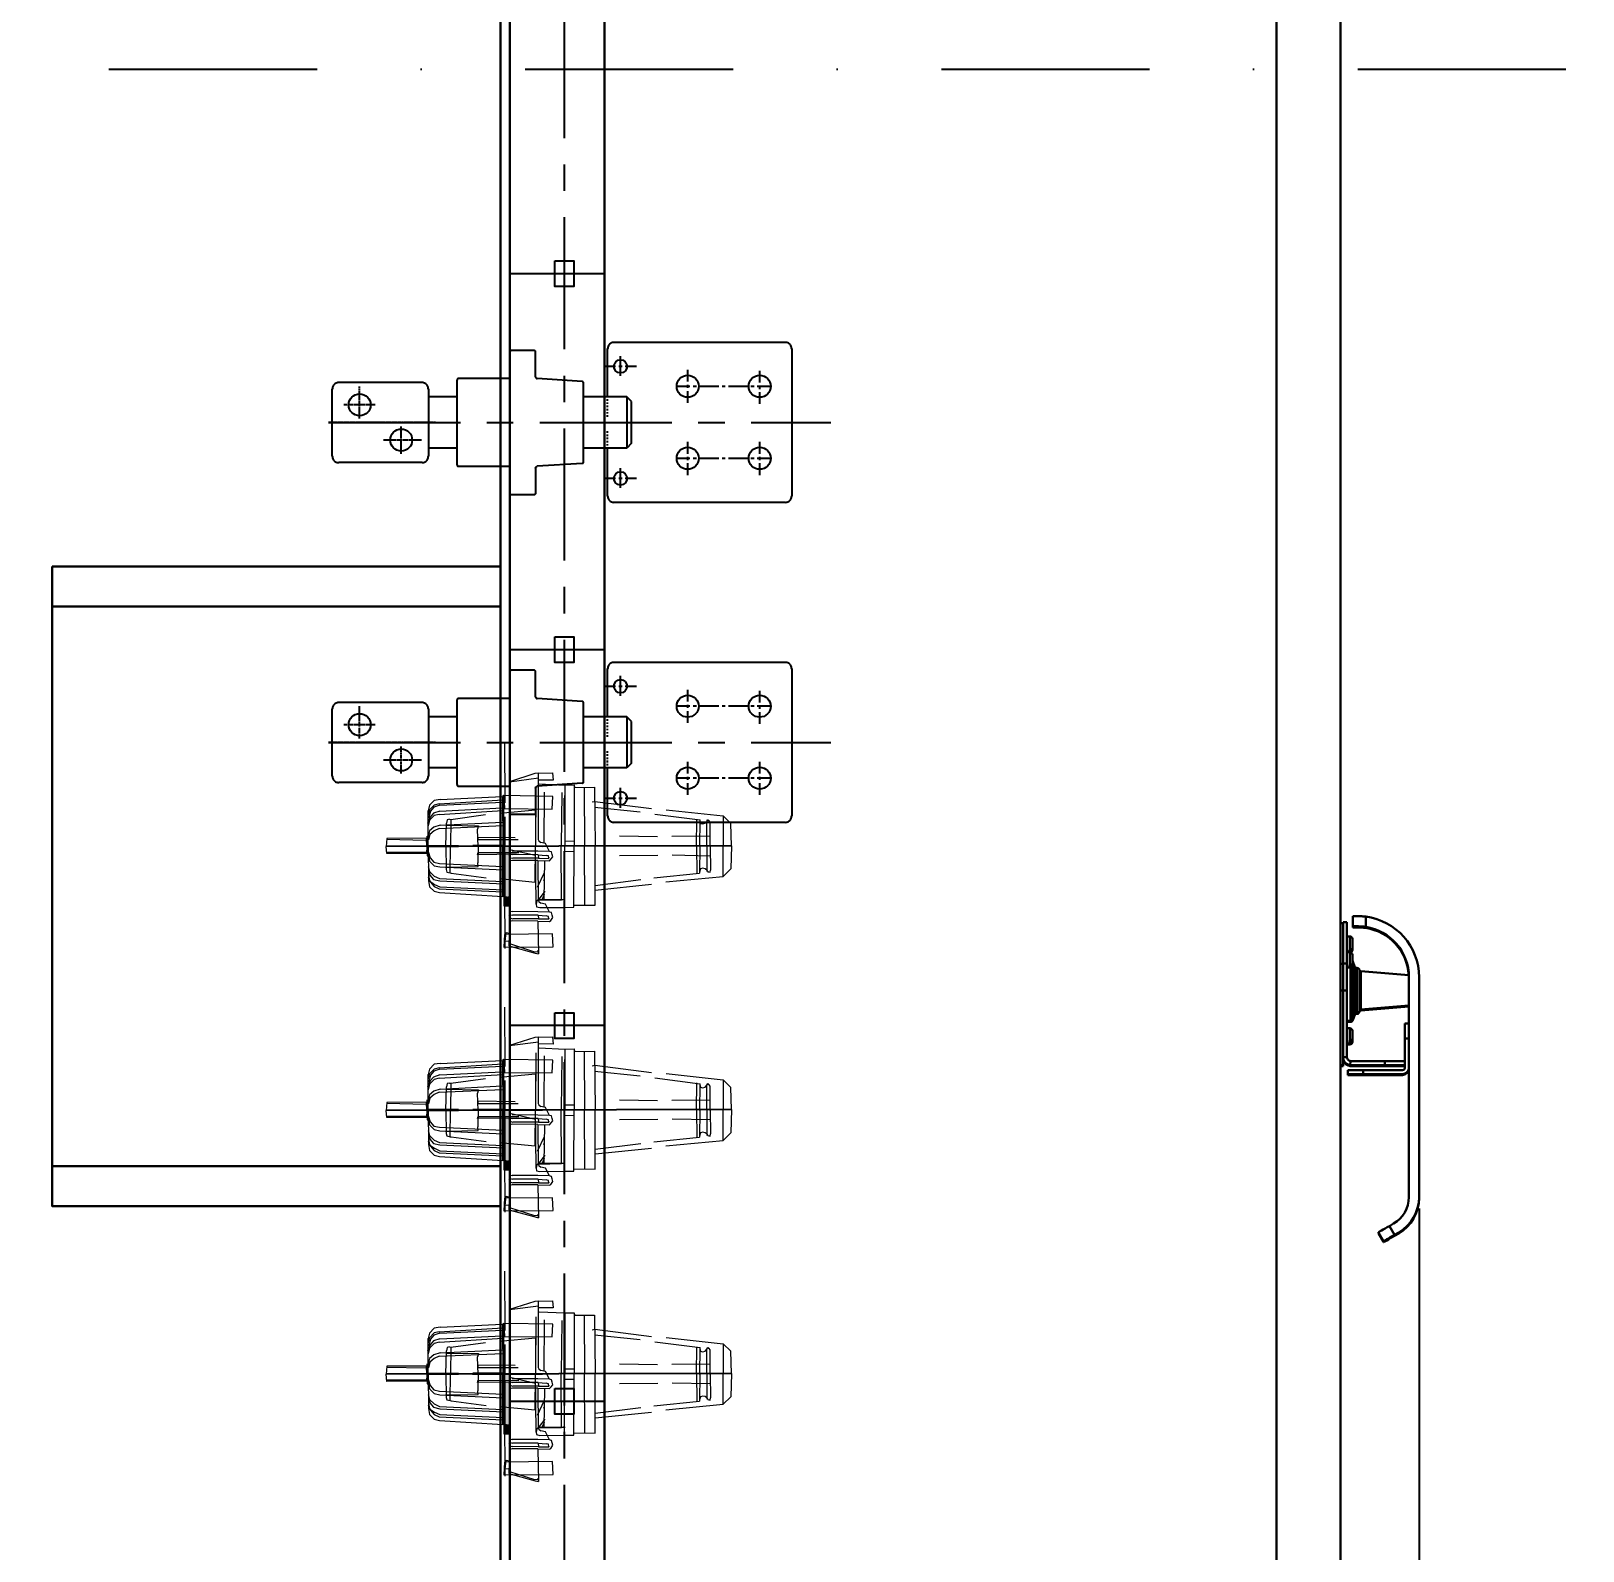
# Model space of a CAD drawing. Header units: millimetres. Extents: x 248233 to 259628, y -181361 to -174035.
# Drawn here: x 253664 to 254634, y -176509 to -175559 of the extents above; entities that cross this region are included whole.
import ezdxf

# ---------------------------------------------------------------- set-up
doc = ezdxf.new("R2010")
doc.units = ezdxf.units.MM
doc.header["$LTSCALE"] = 13
for name, pattern in [('CENTER', [50.8, 31.75, -6.35, 6.35, -6.35]), ('CENTERX2', [101.6, 63.5, -12.7, 12.7, -12.7]), ('DASHDOT', [1, 0.5, -0.25, 0, -0.25]), ('DASHED', [0.75, 0.5, -0.25])]:
    doc.linetypes.add(name, pattern=pattern)
doc.layers.get('0').update_dxf_attribs({"color": 1, "linetype": 'CENTER'})
for name, color, linetype in [('1', 4, 'Continuous'), ('2', 3, 'Continuous'), ('2细线层', 4, 'Continuous'), ('4虚线层', 6, 'DASHED'), ('C00-00-00', 7, 'Continuous'), ('粗实线', 4, 'Continuous')]:
    doc.layers.add(name, color=color, linetype=linetype)
doc.layers.add('2细实线', color=3, linetype='Continuous', lineweight=20)
doc.layers.add('标注、文本', color=3, linetype='Continuous', lineweight=25)
doc.styles.get("Standard").update_dxf_attribs({"font": 'gbenor.shx', "bigfont": 'gbcbig.shx'})
doc.dimstyles.new('英寸 1-10', dxfattribs={"dimscale": 14, "dimtxt": 3.5, "dimasz": 2, "dimexe": 1.5, "dimexo": 0.5, "dimgap": 0.5, "dimtad": 1, "dimtoh": 1, "dimdec": 1, "dimdsep": 46, "dimtxsty": 'Standard', "dimcen": 2.5, "dimclrd": 3, "dimclre": 3, "dimclrt": 3, "dimadec": 0, "dimazin": 2, "dimtfac": 1, "dimtdec": 1, "dimtmove": 0, "dimatfit": 2, "dimfxl": 1, "dimarcsym": 0})

# ---------------------------------------------------------------- blocks, each defined once
blk = doc.blocks.new('A$C1C920380')
at = {"layer": '1', "color": 1, "linetype": 'CENTERX2', "lineweight": -3, "ltscale": 0.1}
blk.add_line((50.06, 0), (50.06, 314.04), dxfattribs=at)
at = {"layer": '2细线层'}
for points in [[(3.99, 289.58), (3.41, 289.48), (2.92, 289.38), (2.44, 289.19), (1.95, 288.99), (1.56, 288.7), (1.17, 288.41), (0.78, 287.92), (0.49, 287.53), (0.29, 287.05), (0.1, 286.56), (0, 286.07), (0, 285.49)], [(0, 285.49), (0, 178.44)], [(3.99, 289.58), (96.04, 289.58)], [(100.03, 285.49), (99.94, 286.07), (99.84, 286.56), (99.74, 287.05), (99.45, 287.53), (99.16, 287.92), (98.86, 288.41), (98.47, 288.7), (97.99, 288.99), (97.5, 289.19), (97.01, 289.38), (96.53, 289.48), (96.04, 289.58)], [(100.03, 285.49), (100.03, 178.44)], [(27.47, 276.53), (27.47, 268.05)], [(72.47, 276.53), (72.47, 268.05)], [(17.73, 269.51), (25.13, 269.51)], [(27.08, 269.51), (29.12, 269.51)], [(27.47, 266.01), (27.47, 264.06)], [(27.47, 262.01), (27.47, 250.03)], [(31.07, 269.51), (38.47, 269.51)], [(62.14, 269.51), (69.55, 269.51)], [(71.49, 269.51), (73.54, 269.51)], [(72.47, 266.01), (72.47, 264.06)], [(72.47, 262.01), (72.47, 250.03)], [(75.49, 269.51), (82.89, 269.51)], [(27.47, 247.99), (27.47, 246.04)], [(27.47, 243.99), (27.47, 232.01)], [(72.47, 247.99), (72.47, 246.04)], [(72.47, 243.99), (72.47, 232.01)], [(17.14, 224.51), (24.45, 224.51)], [(26.49, 224.51), (28.44, 224.51)], [(27.47, 229.97), (27.47, 228.02)], [(27.47, 225.97), (27.47, 217.5)], [(30.49, 224.51), (37.79, 224.51)], [(62.14, 224.51), (69.55, 224.51)], [(71.49, 224.51), (73.54, 224.51)], [(72.47, 229.97), (72.47, 228.02)], [(72.47, 225.97), (72.47, 217.5)], [(75.49, 224.51), (82.89, 224.51)], [(15, 192.56), (15, 185.45)], [(37.01, 189.45), (33.99, 186.53)], [(33.99, 186.53), (66.04, 186.53)], [(33.99, 186.53), (33.99, 159.45)], [(63.02, 189.45), (37.01, 189.45)], [(63.02, 189.45), (66.04, 186.53)], [(66.04, 186.53), (66.04, 159.45)], [(85.03, 192.56), (85.03, 185.45)], [(0, 178.44), (0, 177.95), (0.1, 177.47), (0.29, 176.98), (0.49, 176.49), (0.78, 176.01), (1.17, 175.62), (1.56, 175.32), (1.95, 175.03), (2.44, 174.84), (2.92, 174.64), (3.41, 174.55), (3.99, 174.45)], [(20.84, 182.53), (8.47, 182.53)], [(15, 183.51), (15, 181.46)], [(15, 179.51), (15, 172.4)], [(90.88, 182.53), (78.51, 182.53)], [(85.03, 183.51), (85.03, 181.46)], [(85.03, 179.51), (85.03, 172.4)], [(96.04, 174.45), (96.53, 174.55), (97.01, 174.64), (97.5, 174.84), (97.99, 175.03), (98.47, 175.32), (98.86, 175.62), (99.16, 176.01), (99.45, 176.49), (99.74, 176.98), (99.84, 177.47), (99.94, 177.95), (100.03, 178.44)], [(33.99, 174.45), (3.99, 174.45)], [(34.48, 174.45), (33.99, 174.45)], [(36.53, 174.45), (35.45, 174.45)], [(38.47, 174.45), (37.5, 174.45)], [(40.52, 174.45), (39.45, 174.45)], [(42.47, 174.45), (41.49, 174.45)], [(44.51, 174.45), (43.54, 174.45)], [(46.46, 174.45), (45.49, 174.45)], [(56.49, 174.45), (55.52, 174.45)], [(58.54, 174.45), (57.47, 174.45)], [(60.49, 174.45), (59.51, 174.45)], [(62.53, 174.45), (61.46, 174.45)], [(64.48, 174.45), (63.51, 174.45)], [(66.04, 174.45), (65.55, 174.45)], [(96.04, 174.45), (66.04, 174.45)], [(24.45, 158.57), (22.6, 130.42)], [(25.42, 159.45), (25.32, 159.45), (25.13, 159.45), (25.03, 159.45), (24.94, 159.35), (24.84, 159.25), (24.74, 159.25), (24.64, 159.16), (24.55, 159.06), (24.55, 158.86), (24.45, 158.77), (24.45, 158.67), (24.45, 158.57)], [(74.61, 159.45), (25.42, 159.45)], [(75.58, 158.57), (75.58, 158.67), (75.49, 158.77), (75.49, 158.86), (75.39, 159.06), (75.39, 159.16), (75.29, 159.25), (75.19, 159.25), (75.1, 159.35), (74.9, 159.45), (74.81, 159.45), (74.71, 159.45), (74.61, 159.45)], [(75.58, 158.57), (77.44, 130.42)], [(5.94, 129.45), (5.84, 129.45), (5.75, 129.45), (5.55, 129.35), (5.45, 129.35), (5.36, 129.25), (5.26, 129.16), (5.16, 129.06), (5.16, 128.96), (5.06, 128.86), (4.97, 128.77), (4.97, 128.57), (4.97, 128.47)], [(4.97, 128.47), (4.97, 114.45)], [(21.53, 129.45), (5.94, 129.45)], [(21.53, 129.45), (21.72, 129.45), (21.82, 129.55), (21.92, 129.55), (22.01, 129.55), (22.11, 129.64), (22.21, 129.74), (22.31, 129.84), (22.4, 129.94), (22.5, 130.03), (22.5, 130.13), (22.5, 130.32), (22.6, 130.42)], [(78.6, 129.45), (78.41, 129.45), (78.31, 129.55), (78.21, 129.55), (78.12, 129.55), (78.02, 129.64), (77.92, 129.74), (77.82, 129.84), (77.73, 129.94), (77.63, 130.03), (77.63, 130.13), (77.63, 130.32), (77.53, 130.42)], [(78.6, 129.45), (94.19, 129.45)], [(94.19, 129.45), (94.29, 129.45), (94.38, 129.45), (94.58, 129.35), (94.68, 129.35), (94.77, 129.25), (94.87, 129.16), (94.97, 129.06), (94.97, 128.96), (95.06, 128.86), (95.16, 128.77), (95.16, 128.57), (95.16, 128.47)], [(95.16, 128.47), (95.16, 114.45)], [(4.97, 120.88), (4.97, 114.55)], [(95.16, 120.88), (95.16, 114.55)], [(4.97, 114.45), (4.97, 114.35), (4.97, 114.25), (5.06, 114.06), (5.16, 113.96), (5.16, 113.86), (5.26, 113.77), (5.36, 113.67), (5.45, 113.57), (5.55, 113.57), (5.75, 113.47), (5.84, 113.47), (5.94, 113.47)], [(94.38, 113.47), (5.94, 113.47)], [(22.5, 113.47), (22.5, 81.43)], [(77.53, 112.5), (77.53, 81.43)], [(95.16, 114.45), (95.16, 114.35), (95.16, 114.25), (95.06, 114.06), (94.97, 113.96), (94.97, 113.86), (94.87, 113.77), (94.77, 113.67), (94.68, 113.57), (94.58, 113.57), (94.38, 113.47), (94.29, 113.47), (94.19, 113.47)], [(22.5, 95.26), (22.5, 93.12)], [(77.53, 93.6), (77.53, 91.27)], [(22.5, 81.43), (22.5, 81.33), (22.5, 81.23), (22.6, 81.04), (22.6, 80.94), (22.69, 80.84), (22.79, 80.75), (22.89, 80.65), (22.99, 80.55), (23.08, 80.55), (23.18, 80.45), (23.38, 80.45), (23.47, 80.45)], [(76.46, 80.45), (23.47, 80.45)], [(33.99, 80.45), (33.99, 62.53)], [(66.04, 80.45), (66.04, 62.53)], [(76.46, 80.45), (76.66, 80.45), (76.75, 80.45), (76.85, 80.55), (77.05, 80.55), (77.14, 80.65), (77.24, 80.75), (77.34, 80.84), (77.34, 80.94), (77.44, 81.04), (77.44, 81.23), (77.53, 81.33), (77.53, 81.43)], [(29.12, 62.53), (28.54, 62.44), (28.05, 62.34), (27.56, 62.24), (27.08, 61.95), (26.69, 61.66), (26.3, 61.36), (25.91, 60.97), (25.62, 60.49), (25.42, 60), (25.23, 59.51), (25.13, 59.03), (25.13, 58.54)], [(25.13, 58.54), (25.13, 6.53)], [(29.12, 62.53), (71.1, 62.53)], [(50.06, 66.92), (50.06, 65.84)], [(50.06, 65.55), (50.06, 65.36)], [(50.06, 65.06), (50.06, 63.8)], [(50.06, 63.6), (50.06, 63.31)], [(50.06, 63.12), (50.06, 61.85)], [(50.06, 61.56), (50.06, 61.36)], [(50.06, 61.07), (50.06, 59.81)], [(50.06, 59.61), (50.06, 59.32)], [(50.06, 59.12), (50.06, 57.86)], [(61.07, 58.25), (61.07, 56.79)], [(75.1, 58.54), (75.1, 59.03), (75, 59.51), (74.81, 60), (74.61, 60.49), (74.32, 60.97), (73.93, 61.36), (73.54, 61.66), (73.15, 61.95), (72.66, 62.24), (72.18, 62.34), (71.59, 62.44), (71.1, 62.53)], [(75.1, 58.54), (75.1, 6.53)], [(50.06, 57.56), (50.06, 57.37)], [(50.06, 57.08), (50.06, 55.81)], [(50.06, 55.62), (50.06, 55.32)], [(50.06, 55.13), (50.06, 53.86)], [(50.06, 53.57), (50.06, 53.38)], [(50.06, 53.08), (50.06, 51.82)], [(50.06, 51.62), (50.06, 51.33)], [(50.06, 51.04), (50.06, 49.87)], [(50.06, 49.58), (50.06, 49.29)], [(50.06, 49.09), (50.06, 47.82)], [(61.07, 56.49), (61.07, 56.2)], [(61.07, 56.01), (61.07, 54.74)], [(61.07, 54.45), (61.07, 54.25)], [(61.07, 53.96), (61.07, 52.69)], [(61.07, 52.5), (61.07, 52.21)], [(61.07, 52.01), (61.07, 50.75)], [(61.07, 50.45), (61.07, 50.26)], [(61.07, 49.97), (61.07, 48.7)], [(61.07, 48.51), (61.07, 48.21)], [(50.06, 47.63), (50.06, 47.34)], [(50.06, 47.05), (50.06, 45.88)], [(50.06, 45.58), (50.06, 45.29)], [(50.06, 45.1), (50.06, 43.83)], [(50.06, 43.54), (50.06, 43.34)], [(50.06, 43.05), (50.06, 41.79)], [(50.06, 41.59), (50.06, 41.3)], [(50.06, 41.1), (50.06, 39.84)], [(50.06, 39.55), (50.06, 39.35)], [(50.06, 39.06), (50.06, 37.79)], [(53.67, 45.49), (52.6, 45.49)], [(54.16, 45.49), (53.96, 45.49)], [(55.71, 45.49), (54.45, 45.49)], [(56.2, 45.49), (55.91, 45.49)], [(57.66, 45.49), (56.49, 45.49)], [(58.25, 45.49), (57.95, 45.49)], [(59.71, 45.49), (58.44, 45.49)], [(60.19, 45.49), (60, 45.49)], [(61.66, 45.49), (60.49, 45.49)], [(61.07, 48.02), (61.07, 46.75)], [(61.07, 46.46), (61.07, 46.27)], [(61.07, 45.97), (61.07, 44.71)], [(61.07, 44.51), (61.07, 44.22)], [(61.07, 44.03), (61.07, 42.76)], [(61.07, 42.47), (61.07, 42.27)], [(61.07, 41.98), (61.07, 40.71)], [(61.07, 40.52), (61.07, 40.23)], [(61.07, 40.03), (61.07, 38.77)], [(62.24, 45.49), (61.95, 45.49)], [(63.7, 45.49), (62.44, 45.49)], [(64.19, 45.49), (63.99, 45.49)], [(65.75, 45.49), (64.48, 45.49)], [(66.23, 45.49), (65.94, 45.49)], [(67.69, 45.49), (66.43, 45.49)], [(68.18, 45.49), (67.99, 45.49)], [(69.55, 45.49), (68.47, 45.49)], [(39.06, 29.32), (39.06, 27.86)], [(50.06, 37.6), (50.06, 37.31)], [(50.06, 37.11), (50.06, 35.84)], [(50.06, 35.55), (50.06, 35.36)], [(50.06, 35.06), (50.06, 33.8)], [(50.06, 33.6), (50.06, 33.31)], [(50.06, 33.12), (50.06, 31.85)], [(50.06, 31.56), (50.06, 31.36)], [(50.06, 31.07), (50.06, 29.81)], [(50.06, 29.61), (50.06, 29.32)], [(50.06, 29.12), (50.06, 27.86)], [(61.07, 38.47), (61.07, 38.28)], [(61.07, 37.99), (61.07, 36.72)], [(61.07, 36.53), (61.07, 36.23)], [(61.07, 35.94), (61.07, 34.48)], [(28.15, 19.48), (27.47, 19.48)], [(28.64, 19.48), (28.34, 19.48)], [(30.1, 19.48), (28.93, 19.48)], [(30.68, 19.48), (30.39, 19.48)], [(32.14, 19.48), (30.88, 19.48)], [(32.63, 19.48), (32.44, 19.48)], [(34.19, 19.48), (32.92, 19.48)], [(34.68, 19.48), (34.38, 19.48)], [(36.14, 19.48), (34.87, 19.48)], [(36.62, 19.48), (36.43, 19.48)], [(38.18, 19.48), (36.92, 19.48)], [(38.67, 19.48), (38.38, 19.48)], [(40.13, 19.48), (38.86, 19.48)], [(39.06, 27.66), (39.06, 27.37)], [(39.06, 27.08), (39.06, 25.91)], [(39.06, 25.62), (39.06, 25.32)], [(39.06, 25.13), (39.06, 23.86)], [(39.06, 23.57), (39.06, 23.38)], [(39.06, 23.08), (39.06, 21.82)], [(39.06, 21.62), (39.06, 21.33)], [(39.06, 21.14), (39.06, 19.87)], [(39.06, 19.58), (39.06, 19.38)], [(40.62, 19.48), (40.42, 19.48)], [(42.18, 19.48), (40.91, 19.48)], [(42.66, 19.48), (42.37, 19.48)], [(44.12, 19.48), (42.86, 19.48)], [(44.61, 19.48), (44.42, 19.48)], [(46.17, 19.48), (44.9, 19.48)], [(46.66, 19.48), (46.36, 19.48)], [(47.53, 19.48), (46.85, 19.48)], [(50.06, 27.56), (50.06, 27.37)], [(50.06, 27.08), (50.06, 25.81)], [(50.06, 25.62), (50.06, 25.32)], [(50.06, 25.03), (50.06, 23.86)], [(50.06, 23.57), (50.06, 23.28)], [(50.06, 23.08), (50.06, 21.82)], [(50.06, 21.53), (50.06, 21.33)], [(50.06, 21.04), (50.06, 19.87)], [(50.06, 19.58), (50.06, 19.29)], [(39.06, 19.09), (39.06, 17.82)], [(39.06, 17.63), (39.06, 17.34)], [(39.06, 17.14), (39.06, 15.88)], [(39.06, 15.58), (39.06, 15.39)], [(39.06, 15.1), (39.06, 13.83)], [(39.06, 13.64), (39.06, 13.34)], [(39.06, 13.15), (39.06, 11.88)], [(39.06, 11.59), (39.06, 11.4)], [(39.06, 11.1), (39.06, 9.64)], [(50.06, 19.09), (50.06, 17.82)], [(50.06, 17.53), (50.06, 17.34)], [(50.06, 17.05), (50.06, 15.78)], [(50.06, 15.58), (50.06, 15.29)], [(50.06, 15.1), (50.06, 13.83)], [(50.06, 13.54), (50.06, 13.34)], [(50.06, 13.05), (50.06, 11.79)], [(50.06, 11.59), (50.06, 11.3)], [(50.06, 11.1), (50.06, 9.84)], [(25.13, 6.53), (25.13, 5.94), (25.23, 5.45), (25.42, 4.97), (25.62, 4.48), (25.91, 4.09), (26.3, 3.6), (26.69, 3.31), (27.08, 3.02), (27.56, 2.82), (28.05, 2.63), (28.54, 2.53), (29.12, 2.44)], [(71.1, 2.44), (29.12, 2.44)], [(50.06, 9.55), (50.06, 9.35)], [(50.06, 9.06), (50.06, 7.79)], [(50.06, 7.6), (50.06, 7.31)], [(50.06, 7.11), (50.06, 5.84)], [(50.06, 5.55), (50.06, 5.36)], [(50.06, 5.06), (50.06, 3.8)], [(50.06, 3.6), (50.06, 3.31)], [(50.06, 3.02), (50.06, 1.85)], [(50.06, 1.56), (50.06, 1.27)], [(50.06, 1.07), (50.06, 0)], [(71.1, 2.44), (71.59, 2.53), (72.18, 2.63), (72.66, 2.82), (73.15, 3.02), (73.54, 3.31), (73.93, 3.6), (74.32, 4.09), (74.61, 4.48), (74.81, 4.97), (75, 5.45), (75.1, 5.94), (75.1, 6.53)]]:
    blk.add_lwpolyline(points, dxfattribs=at)
for centre, radius in [((27.42, 269.56), 6.87), ((72.42, 269.56), 6.87), ((27.42, 224.56), 6.87), ((72.42, 224.56), 6.87), ((14.95, 182.58), 4.14), ((84.98, 182.58), 4.14), ((61.02, 45.54), 6.87), ((39.01, 19.53), 6.87)]:
    blk.add_circle(centre, radius, dxfattribs=at)
blk = doc.blocks.new('A$C26CD017D')
at = {"layer": 'C00-00-00'}
h = blk.add_hatch(color=256, dxfattribs=at)
h.dxf.hatch_style = 2
h.paths.add_polyline_path([(72.39, 62.45), (79.49, 31.94), (83.04, 31.94)])
h = blk.add_hatch(color=256, dxfattribs=at)
h.dxf.hatch_style = 2
h.paths.add_polyline_path([(72.39, 62.45), (75.94, 62.45), (83.04, 31.94)])
h = blk.add_hatch(color=256, dxfattribs=at)
h.dxf.hatch_style = 2
h.paths.add_polyline_path([(79.49, 31.94), (80.91, 26.26), (83.74, 26.26)])
h = blk.add_hatch(color=256, dxfattribs=at)
h.dxf.hatch_style = 2
h.paths.add_polyline_path([(79.49, 31.94), (83.04, 31.94), (83.74, 26.26)])
h = blk.add_hatch(color=256, dxfattribs=at)
h.dxf.hatch_style = 2
h.paths.add_polyline_path([(80.91, 26.26), (83.74, 26.26), (80.91, 25.55)])
at = {"layer": 'C00-00-00', "lineweight": 0}
for points in [[(83.04, 111.42), (80.91, 110.71), (66.71, 102.2)], [(75.94, 63.16), (66.71, 102.2), (83.74, 108.58)], [(83.04, 111.42), (91.55, 113.55), (92.97, 109.29), (83.74, 107.17)], [(83.04, 111.42), (92.26, 70.97), (92.97, 70.26), (94.39, 69.55)], [(85.16, 105.04), (100.78, 107.87), (106.46, 109.29), (114.97, 72.39)], [(106.46, 109.29), (107.17, 107.87), (119.23, 110.71), (127.75, 75.23)], [(112.84, 109.29), (121.36, 73.81)], [(166.07, 107.17), (201.56, 111.42), (205.81, 92.97)], [(210.78, 94.39), (207.23, 107.87), (201.56, 111.42)], [(96.52, 69.55), (89.42, 100.78)], [(119.94, 101.49), (121.36, 102.2), (156.84, 105.75)], [(159.68, 102.91), (188.07, 105.75)], [(196.59, 97.23), (173.17, 91.55)], [(188.07, 105.04), (188.78, 103.62), (190.2, 103.62), (191.62, 104.33), (192.33, 105.75)], [(193.04, 106.46), (192.33, 106.46), (192.33, 105.75)], [(198.01, 90.84), (194.46, 105.75), (193.75, 106.46), (193.04, 106.46)], [(26.97, 81.62), (64.58, 92.26)], [(72.39, 62.45), (65.29, 92.97), (64.58, 92.26), (71.68, 61.74)], [(65.29, 81.62), (86.58, 88.71)], [(86.58, 88.71), (91.55, 66.71)], [(164.65, 89.42), (141.23, 84.45)], [(176.01, 63.16), (210.07, 74.52), (205.81, 92.97)], [(210.78, 94.39), (213.62, 80.2), (210.07, 74.52)], [(26.97, 81.62), (23.42, 80.2), (21.29, 76.65), (21.29, 73.1)], [(26.97, 78.78), (24.13, 77.36), (22, 73.81), (22, 70.26)], [(27.68, 78.07), (24.13, 75.94), (22.71, 73.1), (22.71, 68.84)], [(35.49, 70.97), (36.19, 70.97), (56.78, 78.78)], [(167.49, 78.07), (144.07, 72.39)], [(199.43, 85.16), (176.01, 80.2)], [(26.26, 51.81), (21.29, 73.1)], [(26.26, 51.81), (21.29, 73.1)], [(28.39, 74.52), (24.84, 72.39), (23.42, 69.55), (22.71, 65.29)], [(28.39, 72.39), (25.55, 70.97), (23.42, 67.42), (23.42, 63.87)], [(35.49, 70.97), (34.07, 70.26), (34.07, 68.13)], [(34.07, 66.71), (53.94, 70.97), (53.94, 68.84)], [(36.9, 53.94), (34.07, 68.13)], [(78.07, 68.84), (55.36, 63.87), (55.36, 62.45), (80.2, 68.13)], [(100.78, 65.29), (97.23, 69.55), (94.39, 69.55)], [(95.1, 58.2), (100.78, 34.07), (114.97, 37.61), (116.39, 38.32), (116.39, 39.74), (109.29, 70.97)], [(101.49, 34.78), (100.07, 33.36), (100.07, 31.23), (100.78, 29.81), (102.91, 29.81), (117.81, 33.36), (123.49, 34.78), (114.97, 72.39)], [(123.49, 36.19), (136.26, 39.03), (127.75, 75.23)], [(168.2, 63.87), (195.17, 73.1)], [(199.43, 75.94), (198.01, 76.65), (196.59, 76.65), (195.17, 75.94), (195.17, 73.81)], [(199.43, 75.94), (200.14, 75.23), (200.85, 75.23)], [(200.85, 75.23), (201.56, 75.23), (201.56, 76.65)], [(30.52, 66), (26.97, 63.87), (24.84, 61.03), (24.84, 56.78)], [(30.52, 63.87), (27.68, 61.74), (25.55, 58.91), (25.55, 55.36)], [(80.91, 58.91), (57.49, 53.23), (57.49, 54.65), (82.33, 60.32)], [(72.39, 62.45), (79.49, 31.94), (78.78, 31.23), (71.68, 61.74)], [(75.94, 63.16), (83.74, 26.26), (80.91, 25.55), (72.39, 62.45)], [(73.81, 58.2), (80.2, 30.52)], [(75.94, 63.16), (84.45, 24.84), (85.16, 23.42), (86.58, 23.42)], [(76.65, 59.62), (77.36, 58.2), (78.78, 58.2)], [(94.39, 61.74), (95.1, 59.62)], [(94.39, 61.74), (95.1, 59.62)], [(95.1, 58.2), (102.2, 59.62)], [(95.1, 58.2), (100.78, 34.07), (101.49, 33.36), (102.91, 32.65)], [(101.49, 61.03), (100.78, 62.45), (99.36, 62.45)], [(102.91, 34.78), (100.78, 34.07), (104.33, 35.49), (99.36, 58.91)], [(103.62, 62.45), (102.91, 63.87), (102.2, 65.29), (100.78, 65.29)], [(102.2, 59.62), (102.91, 61.03), (103.62, 62.45)], [(134.13, 48.26), (167.49, 59.62)], [(25.55, 51.1), (24.13, 56.07), (0, 50.39)], [(25.55, 51.1), (26.26, 46.84), (2.13, 41.16)], [(25.55, 51.1), (24.13, 57.49), (24.84, 57.49)], [(26.26, 51.81), (25.55, 51.1), (26.97, 45.42), (27.68, 45.42)], [(44.71, 56.07), (26.26, 51.81)], [(44.71, 55.36), (26.26, 51.1)], [(26.26, 51.81), (31.23, 30.52)], [(26.26, 51.81), (31.23, 30.52), (32.65, 26.97), (36.19, 24.84), (39.74, 24.84), (78.78, 31.23)], [(36.9, 53.94), (40.45, 39.74), (41.16, 38.32), (43.29, 38.32), (44, 38.32), (66, 40.45)], [(76.65, 57.49), (78.07, 56.07), (79.49, 56.07)], [(79.49, 54.65), (78.07, 53.94), (78.07, 52.52)], [(26.97, 48.26), (29.1, 44.71), (31.94, 42.58), (35.49, 42.58)], [(27.68, 46.13), (29.1, 42.58), (32.65, 40.45), (36.19, 40.45)], [(29.1, 39.03), (30.52, 36.19), (34.07, 34.07), (37.61, 33.36)], [(39.74, 41.16), (59.62, 46.13), (58.91, 48.26)], [(74.52, 41.87), (96.52, 44.71)], [(29.81, 37.61), (31.23, 34.07), (34.07, 31.94), (38.32, 31.94)], [(30.52, 34.07), (31.94, 30.52), (35.49, 29.1), (39.03, 28.39)], [(30.52, 32.65), (32.65, 29.81), (35.49, 27.68), (39.03, 26.97)], [(78.78, 36.19), (87.29, 0)], [(109.29, 28.39), (105.75, 32.65), (102.91, 32.65)], [(84.45, 24.84), (85.16, 22.71), (85.87, 21.29), (87.29, 21.29)], [(86.58, 15.61), (85.16, 22.71)], [(85.16, 20.58), (86.58, 19.16), (88, 19.16)], [(103.62, 21.29), (110.71, 22.71)], [(110, 24.13), (109.29, 25.55), (107.87, 25.55)], [(112.13, 25.55), (111.42, 26.97), (110.71, 28.39), (109.29, 28.39)], [(110.71, 22.71), (111.42, 23.42), (112.13, 25.55)], [(88.71, 4.97), (86.58, 4.26), (85.87, 9.94), (88, 9.94)], [(88, 17.74), (86.58, 17.03), (86.58, 15.61)], [(89.42, 2.13), (106.46, 1.42), (108.58, 1.42), (107.87, 3.55)], [(89.42, 3.55), (105.75, 2.13), (107.87, 2.84)]]:
    blk.add_lwpolyline(points, dxfattribs=at)
for points in [[(67.42, 85.16), (96.52, 91.55), (95.1, 99.36), (65.29, 92.97)], [(86.58, 0.71), (116.39, 7.81), (114.26, 15.61), (85.16, 8.52)]]:
    blk.add_lwpolyline(points, close=True, dxfattribs=at)
for points in [[(56.07, 124.2), (56.07, 124.2), (63.87, 88), (63.87, 88)], [(58.2, 124.91), (58.2, 124.91), (66.71, 88.71), (66.71, 88.71)], [(100.78, 107.87), (100.78, 107.87), (109.29, 70.97), (109.29, 70.97)], [(193.04, 106.46), (193.04, 106.46), (193.04, 107.17), (193.04, 107.17)], [(83.74, 101.49), (83.74, 101.49), (91.55, 66.71), (91.55, 66.71)], [(100.07, 102.91), (100.07, 102.91), (107.17, 70.26), (107.17, 70.26)], [(102.2, 101.49), (102.2, 101.49), (109.29, 70.97), (109.29, 70.97)], [(122.07, 98.65), (122.07, 98.65), (150.46, 102.2), (150.46, 102.2)], [(189.49, 89.42), (189.49, 89.42), (185.94, 105.75), (185.94, 105.75)], [(191.62, 89.42), (191.62, 89.42), (188.07, 105.75), (188.07, 105.75)], [(195.88, 90.84), (195.88, 90.84), (192.33, 105.75), (192.33, 105.75)], [(26.97, 81.62), (26.97, 81.62), (64.58, 92.26), (64.58, 92.26)], [(26.97, 78.78), (26.97, 78.78), (65.29, 90.13), (65.29, 90.13)], [(27.68, 78.07), (27.68, 78.07), (65.29, 88.71), (65.29, 88.71)], [(189.49, 89.42), (189.49, 89.42), (193.75, 72.39), (193.75, 72.39)], [(191.62, 89.42), (191.62, 89.42), (195.17, 73.1), (195.17, 73.1)], [(195.88, 90.84), (195.88, 90.84), (199.43, 75.23), (199.43, 75.23)], [(198.01, 90.84), (198.01, 90.84), (201.56, 76.65), (201.56, 76.65)], [(28.39, 74.52), (28.39, 74.52), (66, 85.16), (66, 85.16)], [(28.39, 72.39), (28.39, 72.39), (66.71, 83.74), (66.71, 83.74)], [(66, 79.49), (66, 79.49), (74.52, 44), (74.52, 44)], [(68.84, 80.2), (68.84, 80.2), (76.65, 44.71), (76.65, 44.71)], [(30.52, 66), (30.52, 66), (68.13, 76.65), (68.13, 76.65)], [(30.52, 63.87), (30.52, 63.87), (68.84, 74.52), (68.84, 74.52)], [(36.19, 70.97), (36.19, 70.97), (39.74, 54.65), (39.74, 54.65)], [(56.78, 58.2), (56.78, 58.2), (53.94, 68.84), (53.94, 68.84)], [(114.97, 37.61), (114.97, 37.61), (107.17, 70.26), (107.17, 70.26)], [(108.58, 73.81), (108.58, 73.81), (114.26, 75.23), (114.26, 75.23)], [(117.81, 33.36), (117.81, 33.36), (109.29, 70.97), (109.29, 70.97)], [(110, 67.42), (110, 67.42), (115.68, 68.84), (115.68, 68.84)], [(129.88, 37.61), (129.88, 37.61), (121.36, 73.81), (121.36, 73.81)], [(71.68, 62.45), (71.68, 62.45), (53.23, 58.2), (53.23, 58.2)], [(71.68, 61.74), (71.68, 61.74), (53.23, 57.49), (53.23, 57.49)], [(56.78, 58.2), (56.78, 58.2), (58.91, 48.26), (58.91, 48.26)], [(61.74, 59.62), (61.74, 59.62), (95.81, 67.42), (95.81, 67.42)], [(77.36, 61.03), (77.36, 61.03), (92.97, 61.03), (92.97, 61.03)], [(93.68, 63.87), (93.68, 63.87), (78.07, 60.32), (78.07, 60.32)], [(94.39, 61.74), (94.39, 61.74), (78.78, 58.2), (78.78, 58.2)], [(95.1, 59.62), (95.1, 59.62), (79.49, 56.07), (79.49, 56.07)], [(95.1, 58.2), (95.1, 58.2), (79.49, 54.65), (79.49, 54.65)], [(96.52, 44.71), (96.52, 44.71), (91.55, 66.71), (91.55, 66.71)], [(100.07, 31.23), (100.07, 31.23), (91.55, 66.71), (91.55, 66.71)], [(100.78, 65.29), (100.78, 65.29), (93.68, 63.87), (93.68, 63.87)], [(94.39, 61.74), (94.39, 61.74), (99.36, 62.45), (99.36, 62.45)], [(95.1, 59.62), (95.1, 59.62), (101.49, 61.03), (101.49, 61.03)], [(101.49, 61.03), (101.49, 61.03), (101.49, 61.74), (101.49, 61.74)], [(133.42, 51.1), (133.42, 51.1), (160.39, 61.03), (160.39, 61.03)], [(24.13, 54.65), (24.13, 54.65), (0, 49.68), (0, 49.68)], [(0, 50.39), (0, 50.39), (0.71, 45.42), (0.71, 45.42)], [(35.49, 42.58), (35.49, 42.58), (74.52, 49.68), (74.52, 49.68)], [(43.29, 38.32), (43.29, 38.32), (39.74, 54.65), (39.74, 54.65)], [(98.65, 41.87), (98.65, 41.87), (100.78, 51.81), (100.78, 51.81)], [(2.13, 41.16), (2.13, 41.16), (0.71, 45.42), (0.71, 45.42)], [(26.26, 47.55), (26.26, 47.55), (2.13, 41.87), (2.13, 41.87)], [(36.19, 40.45), (36.19, 40.45), (75.23, 47.55), (75.23, 47.55)], [(37.61, 33.36), (37.61, 33.36), (76.65, 40.45), (76.65, 40.45)], [(38.32, 31.94), (38.32, 31.94), (77.36, 39.03), (77.36, 39.03)], [(103.62, 40.45), (103.62, 40.45), (100.78, 34.07), (100.78, 34.07)], [(101.49, 46.84), (101.49, 46.84), (101.49, 47.55), (101.49, 47.55)], [(39.03, 28.39), (39.03, 28.39), (78.07, 35.49), (78.07, 35.49)], [(39.03, 26.97), (39.03, 26.97), (78.07, 34.07), (78.07, 34.07)], [(39.74, 24.84), (39.74, 24.84), (78.78, 31.23), (78.78, 31.23)], [(100.07, 31.23), (100.07, 31.23), (100.07, 31.94), (100.07, 31.94)], [(101.49, 34.78), (101.49, 34.78), (117.1, 38.32), (117.1, 38.32)], [(103.62, 38.32), (103.62, 38.32), (102.91, 34.78), (102.91, 34.78)], [(102.2, 26.97), (102.2, 26.97), (86.58, 23.42), (86.58, 23.42)], [(102.91, 24.84), (102.91, 24.84), (87.29, 21.29), (87.29, 21.29)], [(103.62, 22.71), (103.62, 22.71), (88, 19.16), (88, 19.16)], [(103.62, 21.29), (103.62, 21.29), (88, 17.74), (88, 17.74)], [(109.29, 28.39), (109.29, 28.39), (102.2, 26.97), (102.2, 26.97)], [(102.91, 24.84), (102.91, 24.84), (107.87, 25.55), (107.87, 25.55)], [(102.91, 24.84), (102.91, 24.84), (103.62, 22.71), (103.62, 22.71)], [(103.62, 22.71), (103.62, 22.71), (110, 24.13), (110, 24.13)], [(103.62, 21.29), (103.62, 21.29), (108.58, 1.42), (108.58, 1.42)], [(110, 24.13), (110, 24.13), (110, 24.84), (110, 24.84)], [(86.58, 15.61), (86.58, 15.61), (89.42, 2.13), (89.42, 2.13)]]:
    blk.add_open_spline(points, degree=3, dxfattribs=at)
blk = doc.blocks.new('A$C3535292A')
blk.add_line((210.78, 94.39), (0.71, 45.42))
blk.add_blockref('A$C26CD017D', (0, 0))
blk = doc.blocks.new('A$C6FBB44AA')
at = {"rotation": 347}
blk.add_blockref('A$C3535292A', (-10.91, 23.04), dxfattribs=at)
blk = doc.blocks.new('A$C78CD18D1')
at = {"layer": '标注、文本', "color": 4, "lineweight": 30}
for p, q in [((38.1, 203.83), (41.27, 203.83)), ((41.27, 203.83), (41.27, 197.48)), ((33.34, 203.53), (33.34, 197.12)), ((33.34, 197.12), (33.34, 196.48)), ((41.27, 197.48), (38.1, 197.48)), ((41.27, 196.84), (38.1, 196.84)), ((41.27, 197.48), (41.27, 196.84)), ((45.03, 200.04), (47.49, 200.04)), ((45.03, 200.04), (45.03, 174.21)), ((47.49, 200.04), (47.49, 174.21)), ((47.49, 199.51), (49.07, 199.51)), ((43.2, 191.14), (45.03, 191.14)), ((43.2, 182.83), (43.2, 191.14)), ((40.16, 172.01), (41.32, 175.48)), ((41.32, 139.42), (41.32, 175.48)), ((41.65, 184), (41.65, 183.37)), ((41.65, 183.22), (41.65, 183.37)), ((41.65, 182.78), (41.65, 182.6)), ((43.38, 182.83), (43.2, 182.83)), ((43.2, 182.02), (43.38, 182.02)), ((43.2, 181.67), (43.2, 182.02)), ((45.03, 181.67), (43.2, 181.67)), ((43.2, 181.23), (45.03, 181.23)), ((43.2, 173.35), (43.2, 181.23)), ((43.38, 182.83), (43.38, 182.02)), ((43.38, 181.67), (43.38, 181.23)), ((0, 165.74), (0, 28.14)), ((6.35, 165.74), (6.35, 28.14)), ((6.37, 166.97), (36.44, 169.36)), ((36.44, 169.36), (36.44, 145.54)), ((37.13, 169.89), (37.3, 170.4)), ((37.13, 157.45), (37.13, 169.89)), ((37.3, 144.5), (37.3, 170.4)), ((38.8, 171.47), (39.41, 171.47)), ((38.8, 157.45), (38.8, 171.47)), ((39.41, 171.47), (39.41, 143.43)), ((40.16, 157.45), (40.16, 172.01)), ((41.65, 174.4), (41.65, 173.61)), ((41.65, 173.52), (41.65, 173.61)), ((42.83, 157.45), (42.83, 171.81)), ((43.38, 173.35), (43.2, 173.35)), ((43.2, 172.39), (43.38, 172.39)), ((43.2, 171.76), (43.2, 172.39)), ((45.03, 171.76), (43.2, 171.76)), ((43.38, 173.35), (43.38, 172.39)), ((45.03, 174.21), (47.49, 174.21)), ((45.03, 174.21), (45.03, 157.45)), ((47.49, 174.21), (47.49, 157.45)), ((49.07, 174.11), (47.49, 174.11)), ((47.49, 157.45), (47.49, 174.11)), ((37.13, 145.01), (37.13, 157.45)), ((38.8, 143.43), (38.8, 157.45)), ((40.16, 157.45), (40.16, 142.88)), ((42.83, 138.34), (42.83, 157.45)), ((45.03, 157.45), (47.49, 157.45)), ((45.03, 157.45), (45.03, 115.72)), ((47.49, 157.45), (49.07, 157.45)), ((47.49, 110.61), (47.49, 157.45)), ((36.44, 145.54), (6.35, 147.92)), ((36.44, 144.89), (6.35, 147.28)), ((36.44, 145.54), (36.44, 144.89)), ((6.35, 136.83), (8.81, 136.83)), ((8.81, 127.3), (8.81, 136.83)), ((37.3, 144.5), (37.13, 145.01)), ((37.13, 144.36), (37.13, 145.01)), ((37.3, 143.85), (37.13, 144.36)), ((37.3, 143.85), (37.3, 144.5)), ((39.41, 143.43), (38.8, 143.43)), ((38.8, 142.78), (38.8, 143.43)), ((39.41, 142.78), (38.8, 142.78)), ((39.41, 143.43), (39.41, 142.78)), ((41.32, 139.42), (40.16, 142.88)), ((40.16, 142.88), (40.16, 142.24)), ((41.32, 138.77), (40.16, 142.24)), ((41.32, 138.77), (41.32, 139.42)), ((45.03, 138.34), (42.83, 138.34)), ((42.83, 137.69), (42.83, 138.34)), ((45.03, 137.69), (42.83, 137.69)), ((6.35, 127.3), (8.81, 127.3)), ((8.81, 127.3), (8.81, 109.13)), ((41.65, 127.15), (41.65, 126.26)), ((41.65, 126.02), (41.65, 126.26)), ((43.2, 133.74), (45.03, 133.74)), ((43.2, 126.19), (43.2, 133.74)), ((43.38, 126.19), (43.2, 126.19)), ((43.38, 126.19), (43.38, 125.13)), ((41.65, 125.62), (41.65, 125.2)), ((43.2, 125.13), (43.38, 125.13)), ((43.2, 124.27), (43.2, 125.13)), ((45.03, 124.27), (43.2, 124.27)), ((43.2, 123.75), (43.38, 123.75)), ((43.2, 123.62), (43.2, 123.75)), ((45.03, 123.62), (43.2, 123.62)), ((43.38, 124.27), (43.38, 123.75)), ((21.33, 113.18), (8.81, 113.18)), ((21.33, 110.72), (8.81, 110.72)), ((21.33, 110.07), (8.81, 110.07)), ((34.92, 107.54), (10.4, 107.54)), ((21.33, 110.72), (21.33, 113.18)), ((42.49, 113.18), (21.33, 113.18)), ((42.49, 110.72), (21.33, 110.72)), ((21.33, 110.07), (21.33, 110.72)), ((42.49, 110.07), (21.33, 110.07)), ((34.92, 107.54), (34.92, 105.08)), ((44.45, 107.54), (34.92, 107.54)), ((42.98, 110.74), (42.74, 113.19)), ((42.98, 110.09), (42.92, 110.73)), ((44.45, 107.54), (44.45, 105.08)), ((45.03, 115.72), (45.03, 115.07)), ((47.49, 115.72), (45.03, 115.72)), ((47.49, 110.61), (49.07, 110.61)), ((47.49, 109.97), (47.49, 110.61)), ((47.49, 109.97), (49.07, 109.97)), ((34.92, 105.08), (10.4, 105.08)), ((34.92, 104.43), (10.4, 104.43)), ((44.45, 105.08), (34.92, 105.08)), ((34.92, 105.08), (34.92, 104.43)), ((44.45, 104.43), (34.92, 104.43)), ((44.45, 105.08), (44.45, 104.43)), ((18.52, 10.11), (15.35, 4.62)), ((15.87, 11.65), (18.52, 10.11)), ((15.35, 4.62), (12.7, 6.15)), ((15.35, 3.97), (12.7, 5.5)), ((15.63, 4.45), (15.35, 3.97)), ((25.4, 6.15), (22.22, 0.65)), ((25.4, 5.5), (22.22, 0)), ((25.4, 5.5), (25.12, 5.66))]:
    blk.add_line(p, q, dxfattribs=at)
at = {"layer": '标注、文本', "color": 4, "lineweight": 30, "flags": 128}
for points in [[(41.65, 188.94), (41.68, 189.24), (41.76, 189.51)], [(41.65, 131.54), (41.68, 131.84), (41.77, 132.12)], [(25.4, 6.15), (25.27, 6.22), (24.87, 6.45), (24.24, 6.82), (23.38, 7.31), (22.34, 7.91), (21.15, 8.6), (19.87, 9.34), (18.52, 10.11)], [(15.35, 4.62), (16.69, 3.84), (17.98, 3.1), (19.17, 2.41), (20.21, 1.81), (21.06, 1.32), (21.7, 0.95), (22.09, 0.72), (22.22, 0.65)], [(15.35, 3.97), (16.69, 3.19), (17.98, 2.45), (19.17, 1.76), (20.21, 1.16), (21.06, 0.67), (21.7, 0.3), (22.09, 0.08), (22.22, 0)]]:
    blk.add_lwpolyline(points, dxfattribs=at)
at = {"layer": '标注、文本', "color": 4, "lineweight": 30}
for centre, radius, start, end in [((38.1, 165.74), 38.1, 97.18076, 180), ((38.1, 165.74), 31.75, 98.62693, 180), ((38.1, 165.09), 31.75, 98.62693, 176.5888), ((43.2, 189.59), 1.55, 90, 180), ((42.83, 174.97), 1.59, 137.80296, 161.37874), ((43.2, 183.21), 1.55, 180, 270), ((43.2, 182.57), 1.55, 180, 248.48597), ((43.2, 179.68), 1.55, 90, 180), ((36.38, 170.15), 0.794, 274.5328, 340.9811), ((38.81, 169.88), 1.59, 90.09405, 160.9811), ((39.41, 172.27), 0.794, 270.09405, 341.37874), ((43.2, 173.31), 1.55, 180, 270), ((36.38, 144.75), 0.794, 19.0189, 85.4672), ((36.38, 144.1), 0.794, 19.0189, 85.4672), ((38.81, 145.01), 1.59, 199.0189, 269.90595), ((38.81, 144.37), 1.59, 199.0189, 269.90595), ((39.41, 142.63), 0.794, 18.62126, 89.90595), ((39.41, 141.98), 0.794, 18.62126, 89.90595), ((42.83, 139.93), 1.59, 198.62126, 269.90595), ((42.83, 139.28), 1.59, 198.62126, 269.90595), ((43.2, 132.19), 1.55, 90, 180), ((43.2, 125.81), 1.55, 180, 270), ((43.2, 125.17), 1.55, 180, 270), ((10.4, 109.13), 4.05, 180, 270), ((10.4, 108.48), 4.05, 180, 270), ((10.4, 109.13), 1.59, 180, 270), ((42.49, 115.72), 2.54, 270, 275.65499), ((42.49, 115.72), 5, 270, 275.65499), ((42.49, 115.07), 5, 270, 275.65499), ((25.4, 28.14), 25.4, 180, 240), ((25.4, 27.49), 25.4, 180, 240), ((25.4, 28.14), 19.05, 180, 240)]:
    blk.add_arc(centre, radius, start, end, dxfattribs=at)
for points, knots in [([(38.1, 203.83), (37.34, 203.82), (35.88, 203.81), (34.16, 203.62), (33.34, 203.53)], [0, 0, 0, 0, 0.515182, 1, 1, 1, 1]), ([(38.1, 197.48), (37.35, 197.47), (35.88, 197.45), (34.17, 197.23), (33.34, 197.12)], [0, 0, 0, 0, 0.51139, 1, 1, 1, 1]), ([(38.1, 196.84), (37.35, 196.82), (35.88, 196.8), (34.17, 196.58), (33.34, 196.48)], [0, 0, 0, 0, 0.511388, 1, 1, 1, 1]), ([(41.65, 184.17), (41.65, 184.44), (41.65, 184.99), (41.65, 186.04), (41.65, 187.13), (41.65, 188.11), (41.65, 188.92), (41.65, 189.43), (41.65, 189.64), (41.65, 189.59), (41.65, 189.58)], [0, 0, 0, 0, 0.137653, 0.283281, 0.428911, 0.566573, 0.704226, 0.849857, 0.995483, 1, 1, 1, 1]), ([(43.2, 182.83), (43.03, 182.84), (42.69, 182.87), (42.23, 183.09), (41.88, 183.43), (41.68, 183.81), (41.66, 184.06), (41.65, 184.17)], [0, 0, 0, 0, 0.210187, 0.420347, 0.631433, 0.845182, 1, 1, 1, 1]), ([(41.65, 183.37), (41.67, 183.21), (41.71, 182.91), (41.98, 182.5), (42.38, 182.2), (42.82, 182.04), (43.1, 182.03), (43.2, 182.02)], [0, 0, 0, 0, 0.220681, 0.441546, 0.658221, 0.871045, 1, 1, 1, 1]), ([(41.65, 182.6), (41.67, 182.44), (41.71, 182.1), (41.98, 181.66), (42.39, 181.34), (42.72, 181.19), (42.9, 181.17), (42.91, 181.17)], [0, 0, 0, 0, 0.251279, 0.502793, 0.749565, 0.991903, 1, 1, 1, 1]), ([(41.65, 174.57), (41.65, 174.87), (41.65, 175.47), (41.65, 176.55), (41.65, 177.62), (41.65, 178.54), (41.65, 179.24), (41.65, 179.65), (41.65, 179.64), (41.65, 179.64)], [0, 0, 0, 0, 0.145552, 0.299549, 0.453518, 0.599078, 0.744636, 0.898621, 1, 1, 1, 1]), ([(43.2, 173.35), (43.03, 173.36), (42.69, 173.38), (42.23, 173.59), (41.88, 173.89), (41.68, 174.24), (41.66, 174.47), (41.65, 174.57)], [0, 0, 0, 0, 0.21019, 0.420367, 0.631449, 0.845163, 1, 1, 1, 1]), ([(41.65, 173.61), (41.67, 173.47), (41.71, 173.19), (41.98, 172.82), (42.38, 172.54), (42.82, 172.4), (43.1, 172.39), (43.2, 172.39)], [0, 0, 0, 0, 0.220685, 0.441548, 0.658239, 0.871045, 1, 1, 1, 1]), ([(41.65, 127.32), (41.65, 127.63), (41.65, 128.27), (41.65, 129.36), (41.65, 130.4), (41.65, 131.27), (41.65, 131.89), (41.65, 132.2), (41.65, 132.16), (41.65, 132.15)], [0, 0, 0, 0, 0.151976, 0.312762, 0.473537, 0.62551, 0.777478, 0.938255, 1, 1, 1, 1]), ([(43.2, 126.19), (43.03, 126.21), (42.69, 126.23), (42.23, 126.42), (41.88, 126.7), (41.68, 127.02), (41.66, 127.23), (41.65, 127.32)], [0, 0, 0, 0, 0.210192, 0.420367, 0.631467, 0.845193, 1, 1, 1, 1]), ([(41.65, 126.26), (41.67, 126.13), (41.71, 125.87), (41.98, 125.53), (42.38, 125.27), (42.82, 125.15), (43.1, 125.13), (43.2, 125.13)], [0, 0, 0, 0, 0.220676, 0.44155, 0.658226, 0.871039, 1, 1, 1, 1]), ([(41.73, 125.37), (41.72, 125.4), (41.65, 125.53), (41.65, 125.67), (41.65, 125.79)], [0, 0, 0, 0, 0.173174, 1, 1, 1, 1]), ([(41.65, 125.2), (41.67, 125.04), (41.71, 124.7), (41.98, 124.26), (42.38, 123.93), (42.82, 123.77), (43.1, 123.75), (43.2, 123.75)], [0, 0, 0, 0, 0.220699, 0.44156, 0.658227, 0.871047, 1, 1, 1, 1]), ([(42.74, 113.19), (43.03, 113.25), (43.61, 113.37), (44.34, 113.91), (44.85, 114.64), (45.02, 115.29), (45.03, 115.65), (45.03, 115.72)], [0, 0, 0, 0, 0.236455, 0.472959, 0.708352, 0.94375, 1, 1, 1, 1]), ([(47.49, 115.72), (47.44, 115.15), (47.33, 114.02), (46.45, 112.51), (45.16, 111.37), (43.91, 110.86), (43.17, 110.76), (42.98, 110.74)], [0, 0, 0, 0, 0.231373, 0.462669, 0.693425, 0.924067, 1, 1, 1, 1]), ([(47.49, 115.07), (47.44, 114.5), (47.33, 113.37), (46.45, 111.86), (45.16, 110.73), (43.91, 110.22), (43.17, 110.12), (42.98, 110.09)], [0, 0, 0, 0, 0.231371, 0.462665, 0.69343, 0.92407, 1, 1, 1, 1])]:
    blk.add_open_spline(points, degree=3, knots=knots, dxfattribs=at)
blk = doc.blocks.new('*D85')
at = {"layer": '2细实线', "color": 3, "linetype": 'ByBlock', "lineweight": -2, "transparency": 16777216}
for p, q in [((254531.64, -176294.87), (254531.64, -177391.58)), ((253067.57, -176713.56), (253067.57, -177391.58)), ((253095.57, -177370.58), (254503.64, -177370.58))]:
    blk.add_line(p, q, dxfattribs=at)
at = {"layer": '2细实线', "color": 3, "linetype": 'ByBlock', "transparency": 16777216}
for points in [[(253095.57, -177365.91), (253095.57, -177375.24), (253067.57, -177370.58)], [(254503.64, -177365.91), (254503.64, -177375.24), (254531.64, -177370.58)]]:
    blk.add_solid(points, dxfattribs=at)
at = {"layer": 'Defpoints', "color": 0, "linetype": 'ByBlock', "transparency": 16777216}
for p in [(254531.64, -176287.87), (253067.57, -176706.56), (254531.64, -177370.58)]:
    blk.add_point(p, dxfattribs=at)
at = {"layer": '2细实线', "color": 3, "linetype": 'ByBlock', "transparency": 16777216, "insert": (253799.61, -177339.08), "char_height": 49, "attachment_point": 5}
blk.add_mtext('1470', dxfattribs=at)

msp = doc.modelspace()

# ---------------------------------------------------------------- linework, layer by layer
at = {"layer": '1', "color": 1, "linetype": 'CENTERX2', "lineweight": -3, "ltscale": 0.1}
for p, q in [((253997.571, -177078.564), (253997.571, -175268.564)), ((253997.571, -177078.564), (253997.571, -175268.564)), ((254022.571, -175710.564), (253963.571, -175710.564)), ((254022.571, -175945.564), (253963.571, -175945.564)), ((254022.571, -176180.564), (253963.571, -176180.564)), ((254022.571, -176415.564), (253963.571, -176415.564))]:
    msp.add_line(p, q, dxfattribs=at)
at = {"layer": '2', "linetype": 'DASHDOT', "ltscale": 20}
msp.add_line((249811.536, -175582.562), (254634.068, -175582.562), dxfattribs=at)
at = {"layer": '4虚线层'}
for p, q in [((253963.571, -175569.564), (253963.571, -177076.564)), ((253957.571, -175575.564), (253957.571, -177070.564)), ((253957.571, -175577.564), (253957.571, -176862.564)), ((253957.571, -175577.564), (253957.571, -176862.564))]:
    msp.add_line(p, q, dxfattribs=at)
at = {"layer": '标注、文本'}
msp.add_line((253957.571, -175560.564), (253957.571, -177072.564), dxfattribs=at)
at = {"layer": '粗实线', "lineweight": 30}
for p, q in [((254482.571, -177078.564), (254482.571, -175238.564)), ((253957.571, -177078.564), (253957.571, -175268.564)), ((254022.571, -177078.564), (254022.571, -175268.564)), ((254442.571, -177078.564), (254442.571, -175268.564)), ((253963.571, -177078.564), (253963.571, -175274.564)), ((253677.571, -176293.564), (253677.571, -175893.564))]:
    msp.add_line(p, q, dxfattribs=at)
at = {"layer": '粗实线'}
for points in [[(253991.571, -175702.564), (254003.571, -175702.564), (254003.571, -175718.564), (253991.571, -175718.564)], [(253991.571, -175937.564), (254003.571, -175937.564), (254003.571, -175953.564), (253991.571, -175953.564)], [(253991.571, -176172.564), (254003.571, -176172.564), (254003.571, -176188.564), (253991.571, -176188.564)], [(253991.571, -176407.564), (254003.571, -176407.564), (254003.571, -176423.564), (253991.571, -176423.564)]]:
    msp.add_lwpolyline(points, close=True, dxfattribs=at)
at = {"layer": '粗实线', "lineweight": 30}
for points in [[(253677.571, -175893.564), (253957.571, -175893.564), (253957.571, -176293.564), (253677.571, -176293.564)], [(253677.571, -175918.564), (253957.571, -175918.564), (253957.571, -176268.564), (253677.571, -176268.564)]]:
    msp.add_lwpolyline(points, close=True, dxfattribs=at)

# ---------------------------------------------------------------- block references
at = {"layer": '标注、文本', "rotation": 270}
for p in [(253850.097, -175753.499), (253850.097, -175953.499)]:
    msp.add_blockref('A$C1C920380', p, dxfattribs=at)
at = {"layer": '标注、文本'}
for p in [(253886.236, -176135.722), (253886.236, -176300.722), (253886.236, -176465.722)]:
    msp.add_blockref('A$C6FBB44AA', p, dxfattribs=at)
at = {"layer": '标注、文本', "xscale": -1}
msp.add_blockref('A$C78CD18D1', (254531.64, -176316.012), dxfattribs=at)

# ---------------------------------------------------------------- dimensions: what is measured, and where the dimension line sits
at = {"layer": '2细实线', "linetype": 'ByBlock'}
dim = msp.add_linear_dim(base=(254531.64, -177370.575), p1=(253067.571, -176706.564), p2=(254531.64, -176287.871), text='1470', dimstyle='英寸 1-10', dxfattribs=at)
dim.commit()
dim.dimension.update_dxf_attribs({"geometry": '*D85', "text_midpoint": (253799.605, -177339.075)})

doc.saveas('drawing.dxf')
